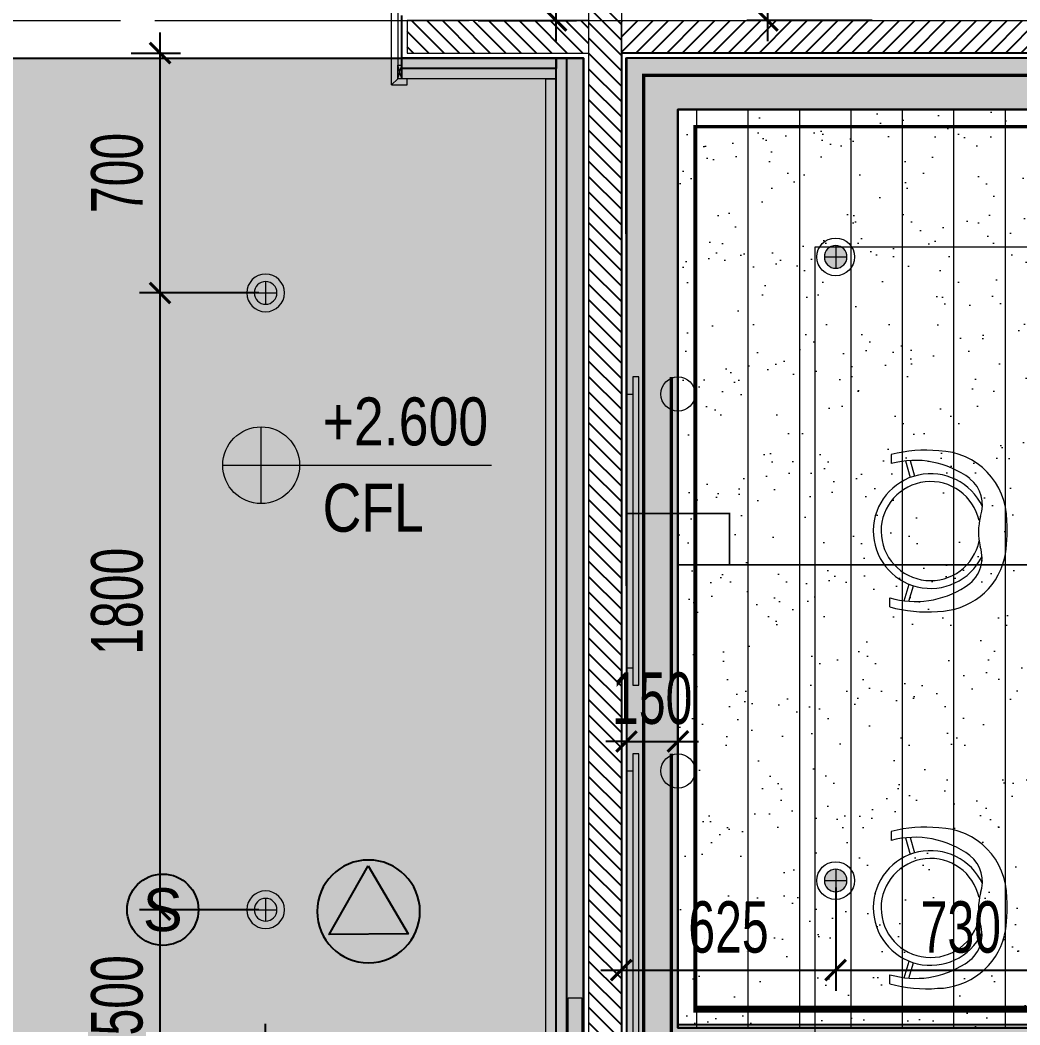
# Model space of a CAD drawing. Header units: millimetres. Extents: x -343543 to 400519, y -115663 to 104219.
# Drawn here: x -238723 to -235807, y 11769 to 14701 of the extents above; entities that cross this region are included whole.
import ezdxf
from ezdxf.enums import TextEntityAlignment as Align
from ezdxf.xclip import XClip

# ---------------------------------------------------------------- set-up
doc = ezdxf.new("R2010")
doc.units = ezdxf.units.MM
doc.header["$XCLIPFRAME"] = 0
for name, pattern in [("$0$02'TUONG Xay$0$HIDDEN", [0.375, 0.25, -0.125]), ('ACAD_ISO07W100', [3, 0, -3]), ('HIDDEN2', [0.1875, 0.125, -0.0625]), ('XREF MAT BANG TUONG XAY$0$CENTER', [50.8, 31.75, -6.35, 6.35, -6.35])]:
    doc.linetypes.add(name, pattern=pattern)
doc.layers.get('0').update_dxf_attribs({"color": 231, "lineweight": 0})
doc.layers.get('DefPoints').update_dxf_attribs({"color": 191})
doc.layers.add('A-BaoChay', color=4, linetype='Continuous', lineweight=25, true_color=0x00ffff)
doc.layers.add('fix lightting red', color=1, linetype='Continuous', lineweight=5, true_color=0xff0000)
for name, color, linetype, lineweight in [('A-CLNG', 157, 'Continuous', 25), ('A-FLOR-PRTN', 161, 'Continuous', 9), ('A-PATT', 252, 'Continuous', 9), ('A-SYMBOLS', 10, 'Continuous', 13), ('fix lighting', 2, 'Continuous', 5), ('SME-E-LTG-DIM', 55, 'Continuous', 18), ('XREF MAT BANG TUONG XAY$0$$0$A-WALL-INT', 8, 'Continuous', 9), ('XREF MAT BANG TUONG XAY$0$A-GRID', 8, 'XREF MAT BANG TUONG XAY$0$CENTER', 15), ('XREF MAT BANG TUONG XAY$0$A-WALL-INT', 8, 'Continuous', 9)]:
    doc.layers.add(name, color=color, linetype=linetype, lineweight=lineweight)
for name, color, linetype in [('A-TEXT', 255, 'Continuous'), ('EL - BLOCK - PA', 2, 'Continuous'), ('INNO-GIOTHAI', 20, 'Continuous'), ('XREF MAT BANG TUONG XAY$0$A-FNSH', 8, 'Continuous'), ('XREF MAT BANG TUONG XAY$0$A-FURN', 8, 'Continuous'), ('XREF MAT BANG TUONG XAY$0$A-PATT', 8, 'Continuous')]:
    doc.layers.add(name, color=color, linetype=linetype)
doc.styles.add('LHP', font='arial.ttf')
doc.styles.add('SM-DIMTEXT', font='SME.shx', dxfattribs={"width": 0.7})
doc.styles.add('VTK _ Arial_2.5 mm', font='arial.ttf', dxfattribs={"width": 0.8, "height": 2.5})
doc.dimstyles.new('SDIM-100', dxfattribs={"dimscale": 100, "dimtxt": 2, "dimasz": 0.6, "dimexe": 0.6, "dimexo": 0.2, "dimgap": 0.5, "dimtad": 1, "dimdec": 0, "dimzin": 12, "dimtxsty": 'SM-DIMTEXT', "dimblk": 'ARCHTICK', "dimblk1": 'ARCHTICK', "dimblk2": 'ARCHTICK', "dimcen": 0.12, "dimdle": 0.6, "dimclrd": 7, "dimclre": 8, "dimadec": 0, "dimazin": 3, "dimtfac": 2, "dimtix": 1, "dimtmove": 1, "dimatfit": 3, "dimfxl": 1, "dimtzin": 0, "dimarcsym": 1})
pattern_1 = [(90, (-254149.02, 11710), (-150, 9e-15), [])]

# ---------------------------------------------------------------- blocks, each defined once
blk = doc.blocks.new('*U218')
at = {"layer": 'XREF MAT BANG TUONG XAY$0$A-PATT'}
h = blk.add_hatch(dxfattribs=at)
h.set_pattern_fill('ANSI31', color=8, scale=10)
h.set_pattern_definition([(45, (40766.8, -11178.564), (-22.45064, 22.45064), [])])
h.paths.add_polyline_path([(-38.7, 47.5), (5281.3, 47.5), (5281.3, -47.5), (-38.7, -47.5)])
at = {"layer": 'XREF MAT BANG TUONG XAY$0$A-WALL-INT', "color": 8}
blk.add_lwpolyline([(-38.7, 47.5), (5281.3, 47.5), (5281.3, -47.5), (-38.7, -47.5)], close=True, dxfattribs=at)
blk = doc.blocks.new('*U289')
at = {"layer": 'XREF MAT BANG TUONG XAY$0$A-PATT'}
h = blk.add_hatch(dxfattribs=at)
h.set_pattern_fill('ANSI31', color=8, scale=10)
h.set_pattern_definition([(45, (35976.79, -11178.564), (-22.45064, 22.45064), [])])
h.paths.add_polyline_path([(-38.7, 47.5), (491.3, 47.5), (491.3, -47.5), (-38.7, -47.5)])
at = {"layer": 'XREF MAT BANG TUONG XAY$0$A-WALL-INT', "color": 8}
blk.add_lwpolyline([(-38.7, 47.5), (491.3, 47.5), (491.3, -47.5), (-38.7, -47.5)], close=True, dxfattribs=at)
blk = doc.blocks.new('*U279')
at = {"layer": 'XREF MAT BANG TUONG XAY$0$A-PATT'}
h = blk.add_hatch(dxfattribs=at)
h.set_pattern_fill('ANSI31', color=8, scale=10)
h.set_pattern_definition([(45, (43311.79, -11178.564), (-22.45064, 22.45064), [])])
h.paths.add_polyline_path([(-38.7, 47.5), (7826.3, 47.5), (7826.3, -47.5), (-38.7, -47.5)])
at = {"layer": 'XREF MAT BANG TUONG XAY$0$A-WALL-INT', "color": 8}
blk.add_lwpolyline([(-38.7, 47.5), (7826.3, 47.5), (7826.3, -47.5), (-38.7, -47.5)], close=True, dxfattribs=at)
blk = doc.blocks.new('XREF MAT BANG TUONG XAY$0$00.xref_IKIGAI_Truc')
at = {"layer": 'XREF MAT BANG TUONG XAY$0$A-GRID', "color": 8, "ltscale": 20}
blk.add_lwpolyline([(-2907.5, 14700), (42750, 14700)], dxfattribs=at)
blk = doc.blocks.new('XREF MAT BANG TUONG XAY$0$xref_IKIGAI_Cot')
at = {"layer": 'XREF MAT BANG TUONG XAY$0$A-GRID', "color": 8, "ltscale": 20}
blk.add_lwpolyline([(-2907.5, 14700), (42750, 14700)], dxfattribs=at)
blk = doc.blocks.new('XREF MAT BANG NOI THAT$0$01.Xref _MB T1$0$YLD.Studio-03-10')
at = {"color": 8}
for p, q in [((-114.9, 223.3), (-115.2, 197)), ((-59.8, 205.9), (-46.6, 160.6)), ((-73.7, 204.8), (-59.6, 156.3)), ((-77.6, -203.4), (-62.6, -155.1)), ((-63.7, -204.8), (-49.7, -159.7)), ((-119.2, -221.1), (-118.9, -194.8))]:
    blk.add_line(p, q, dxfattribs=at)
for centre, radius, start, end in [((-15.8, -157.2), 393.2, 84.149, 104.6003), ((-45.4, -60.7), 267, 53.1466, 105.1604), ((18.3, 30), 204.1, 359.8671, 88.3418), ((0, 0), 167.3, 25.2374, 333.6757), ((53.4, 76.5), 98, 339.9252, 51.2235), ((0, 0), 144.5, 12.1358, 348.5505), ((320.2, -3), 180.7, 165.2751, 193.6379), ((-230.1, 2.2), 453.3, 349.5837, 3.4619), ((51.9, -77.5), 98, 299.7276, 18.9878), ((17.8, -30.4), 204.1, 270.5713, 345.9889), ((-44.2, 60.7), 266.2, 253.7114, 302.9528), ((-12.8, 157.4), 393.2, 254.3128, 274.764)]:
    blk.add_arc(centre, radius, start, end, dxfattribs=at)
blk = doc.blocks.new('XREF MAT BANG NOI THAT')
at = {"color": 8}
for points in [[(30945, 11510), (31495, 11510), (31495, 14285), (31190, 14285), (31190, 14590), (25897.5, 14590), (25900, 11509.6), (26450, 11510), (26450, 14040), (30945, 14040)], [(25936, 13660), (25918, 13660), (25918, 12760), (25936, 12760)], [(25900, 12810), (25900, 13610), (25918, 13610), (25918, 12810)], [(25936, 12560), (25918, 12560), (25918, 11660), (25936, 11660)], [(25900, 11710), (25900, 12510), (25918, 12510), (25918, 11710)]]:
    blk.add_lwpolyline(points, close=True, dxfattribs=at)
for centre in [(26050, 13610), (26050, 12510)]:
    blk.add_circle(centre, 50, dxfattribs=at)
for p in [(26787, 13210), (26787, 12110)]:
    blk.add_blockref('XREF MAT BANG NOI THAT$0$01.Xref _MB T1$0$YLD.Studio-03-10', p, dxfattribs=at)
blk = doc.blocks.new('01.Xref _MB T1')
at = {"layer": 'XREF MAT BANG TUONG XAY$0$$0$A-WALL-INT', "color": 8}
for points in [[(25232.99202, 14530), (25214.99202, 14512), (25214.99205, 14933.00002), (25232.99205, 14915.00002)], [(25244.99202, 14530), (25232.99202, 14530), (25232.99202, 14570), (25244.99202, 14570)], [(25244.99202, 14530), (25244.99202, 14560), (25695.00147, 14560), (25695.00147, 14530)], [(25259.99202, 14512), (25259.99202, 14530), (25232.99202, 14530), (25214.99202, 14512)], [(25665.00147, 14530), (25695.00147, 14530), (25695.00147, 11274.99999), (25665.00147, 11274.99999)], [(25770.00147, 10797.663), (25730.00147, 10797.663), (25730.00147, 11847.663), (25770.00147, 11847.663)]]:
    blk.add_lwpolyline(points, close=True, dxfattribs=at)
for points in [[(25244.99202, 14530), (25232.99202, 14570)], [(25232.99202, 14530), (25244.99202, 14570)]]:
    blk.add_lwpolyline(points, dxfattribs=at)
at = {"layer": 'XREF MAT BANG TUONG XAY$0$A-FNSH', "color": 8}
blk.add_lwpolyline([(31620.01073, 14715.00011), (31620.00085, 11309.99999), (31494.99193, 11309.99999), (31494.99193, 11385), (30145.00077, 11385), (30145.00077, 11510), (31495.00143, 11510), (31495.00473, 14285), (31190.01068, 14284.99999), (31190.01068, 14590), (25900.03504, 14590), (25900.02556, 11509.99995), (28639.99146, 11509.99995), (28639.99146, 11384.99995), (25900.00142, 11384.99995), (25900.00142, 11314.99999), (25775.00148, 11314.99999), (25775.00136, 14590), (25244.99202, 14590), (25244.99202, 14715.0002)], dxfattribs=at)
at = {"layer": 'XREF MAT BANG TUONG XAY$0$A-FURN', "color": 8}
for points in [[(25695.00147, 14560), (25244.99202, 14560), (25244.99202, 14590), (25695.00147, 14590)], [(25725.00147, 11274.99999), (25695.00147, 11274.99999), (25695.00147, 14590), (25725.00147, 14590)]]:
    blk.add_lwpolyline(points, close=True, dxfattribs=at)
at = {"color": 8}
blk.add_blockref('XREF MAT BANG TUONG XAY$0$00.xref_IKIGAI_Truc', (0.00011, 0), dxfattribs=at)
ref = blk.add_blockref('XREF MAT BANG TUONG XAY$0$xref_IKIGAI_Cot', (-0.00927, -0.00001), dxfattribs=at)
XClip(ref).set_block_clipping_path([(-1610.3425959283, -2225.6693134198), (41829.1295208634, 21555.8819575264)])
at = {"layer": 'XREF MAT BANG TUONG XAY$0$A-FURN', "color": 8}
for name, p, rotation in [('*U279', (25837.49193, 11363.6983), 90.00000000000001), ('*U218', (31166.30289, 14652.5), 180)]:
    blk.add_blockref(name, p, dxfattribs=dict(at, rotation=rotation))
at = {"layer": 'XREF MAT BANG TUONG XAY$0$A-FURN', "color": 8, "xscale": -1, "rotation": 180}
blk.add_blockref('*U289', (25298.69033, 14652.49999), dxfattribs=at)
at = {"layer": 'A-PATT', "color": 8}
blk.add_blockref('XREF MAT BANG NOI THAT', (0, 0), dxfattribs=at)
blk = doc.blocks.new('DenSanTuongT1Ikigai')
at = {"layer": 'fix lightting red', "color": 1, "linetype": "$0$02'TUONG Xay$0$HIDDEN", "ltscale": 500, "true_color": 0xff0000, "const_width": 10}
for points in [[(31190, 14540), (25950, 14540), (25950, 11509.6)], [(31190, 14540), (25950, 14540), (25950, 11509.6)], [(26030.9, 13660), (26030.9, 12760)], [(26030.9, 12560), (26030.9, 11660)]]:
    blk.add_lwpolyline(points, dxfattribs=at)
blk = doc.blocks.new('_ArchTick')
at = {"color": 0, "linetype": 'ByBlock', "const_width": 0.15}
blk.add_lwpolyline([(-0.5, -0.5), (0.5, 0.5)], dxfattribs=at)
blk = doc.blocks.new('*D1147')
at = {"layer": 'DefPoints', "color": 0, "transparency": 16777216}
for p in [(-238314.5, 12105), (-238006.5, 12105), (-238006.5, 11605)]:
    blk.add_point(p, dxfattribs=at)
at = {"layer": 'SME-E-LTG-DIM', "color": 7, "lineweight": -2, "transparency": 16777216}
blk.add_line((-238314.5, 11545), (-238314.5, 12165), dxfattribs=at)
at = {"layer": 'SME-E-LTG-DIM', "color": 8, "lineweight": -2, "transparency": 16777216}
for p, q in [((-238026.5, 12105), (-238374.5, 12105)), ((-238026.5, 11605), (-238374.5, 11605))]:
    blk.add_line(p, q, dxfattribs=at)
at = {"layer": 'SME-E-LTG-DIM', "color": 7, "lineweight": -2, "transparency": 16777216, "xscale": 60, "yscale": 60, "zscale": 60}
for p, rotation in [((-238314.5, 12105), 90), ((-238314.5, 11605), 270)]:
    blk.add_blockref('_ArchTick', p, dxfattribs=dict(at, rotation=rotation))
at = {"layer": 'SME-E-LTG-DIM', "color": 0, "transparency": 16777216, "insert": (-238439.5, 11855), "char_height": 150, "attachment_point": 5, "rotation": 90, "style": 'SM-DIMTEXT'}
blk.add_mtext('500', dxfattribs=at)
blk = doc.blocks.new('*D1148')
at = {"layer": 'DefPoints', "color": 0, "transparency": 16777216}
for p in [(-238314.5, 13905), (-238006.5, 13905), (-238006.5, 12105)]:
    blk.add_point(p, dxfattribs=at)
at = {"layer": 'SME-E-LTG-DIM', "color": 7, "lineweight": -2, "transparency": 16777216}
blk.add_line((-238314.5, 12045), (-238314.5, 13965), dxfattribs=at)
at = {"layer": 'SME-E-LTG-DIM', "color": 8, "lineweight": -2, "transparency": 16777216}
for p, q in [((-238026.5, 13905), (-238374.5, 13905)), ((-238026.5, 12105), (-238374.5, 12105))]:
    blk.add_line(p, q, dxfattribs=at)
at = {"layer": 'SME-E-LTG-DIM', "color": 7, "lineweight": -2, "transparency": 16777216, "xscale": 60, "yscale": 60, "zscale": 60}
for p, rotation in [((-238314.5, 13905), 90), ((-238314.5, 12105), 270)]:
    blk.add_blockref('_ArchTick', p, dxfattribs=dict(at, rotation=rotation))
at = {"layer": 'SME-E-LTG-DIM', "color": 0, "transparency": 16777216, "insert": (-238439.5, 13005), "char_height": 150, "attachment_point": 5, "rotation": 90, "style": 'SM-DIMTEXT'}
blk.add_mtext('1800', dxfattribs=at)
blk = doc.blocks.new('*D1149')
at = {"layer": 'DefPoints', "color": 0, "transparency": 16777216}
for p in [(-238419, 14605), (-238314.5, 14605), (-238006.5, 13905)]:
    blk.add_point(p, dxfattribs=at)
at = {"layer": 'SME-E-LTG-DIM', "color": 7, "lineweight": -2, "transparency": 16777216}
blk.add_line((-238314.5, 13845), (-238314.5, 14665), dxfattribs=at)
at = {"layer": 'SME-E-LTG-DIM', "color": 8, "lineweight": -2, "transparency": 16777216}
for p, q in [((-238399, 14605), (-238254.5, 14605)), ((-238026.5, 13905), (-238374.5, 13905))]:
    blk.add_line(p, q, dxfattribs=at)
at = {"layer": 'SME-E-LTG-DIM', "color": 7, "lineweight": -2, "transparency": 16777216, "xscale": 60, "yscale": 60, "zscale": 60}
for p, rotation in [((-238314.5, 14605), 90), ((-238314.5, 13905), 270)]:
    blk.add_blockref('_ArchTick', p, dxfattribs=dict(at, rotation=rotation))
at = {"layer": 'SME-E-LTG-DIM', "color": 0, "transparency": 16777216, "insert": (-238439.5, 14255), "char_height": 150, "attachment_point": 5, "rotation": 90, "style": 'SM-DIMTEXT'}
blk.add_mtext('700', dxfattribs=at)
blk = doc.blocks.new('*D1150')
at = {"layer": 'DefPoints', "color": 0, "transparency": 16777216}
for p in [(-237406.5, 15315), (-237159.5, 15315), (-237406.5, 14700)]:
    blk.add_point(p, dxfattribs=at)
at = {"layer": 'SME-E-LTG-DIM', "color": 7, "lineweight": -2, "transparency": 16777216}
blk.add_line((-237159.5, 14640), (-237159.5, 15375), dxfattribs=at)
at = {"layer": 'SME-E-LTG-DIM', "color": 8, "lineweight": -2, "transparency": 16777216}
for p, q in [((-237386.5, 15315), (-237099.5, 15315)), ((-237386.5, 14700), (-237099.5, 14700))]:
    blk.add_line(p, q, dxfattribs=at)
at = {"layer": 'SME-E-LTG-DIM', "color": 7, "lineweight": -2, "transparency": 16777216, "xscale": 60, "yscale": 60, "zscale": 60}
for p, rotation in [((-237159.5, 15315), 90), ((-237159.5, 14700), 270)]:
    blk.add_blockref('_ArchTick', p, dxfattribs=dict(at, rotation=rotation))
at = {"layer": 'SME-E-LTG-DIM', "color": 0, "transparency": 16777216, "insert": (-237284.5, 15007.5), "char_height": 150, "attachment_point": 5, "rotation": 90, "style": 'SM-DIMTEXT'}
blk.add_mtext('615', dxfattribs=at)
blk = doc.blocks.new('*D1206')
at = {"layer": 'DefPoints', "color": 0, "transparency": 16777216}
for p in [(-236217.6, 15345), (-236543.1, 14700), (-236217.6, 14700)]:
    blk.add_point(p, dxfattribs=at)
at = {"layer": 'SME-E-LTG-DIM', "color": 7, "lineweight": -2, "transparency": 16777216}
blk.add_line((-236543.1, 15405), (-236543.1, 14640), dxfattribs=at)
at = {"layer": 'SME-E-LTG-DIM', "color": 8, "lineweight": -2, "transparency": 16777216}
for p, q in [((-236237.6, 15345), (-236603.1, 15345)), ((-236237.6, 14700), (-236603.1, 14700))]:
    blk.add_line(p, q, dxfattribs=at)
at = {"layer": 'SME-E-LTG-DIM', "color": 7, "lineweight": -2, "transparency": 16777216, "xscale": 60, "yscale": 60, "zscale": 60}
for p, rotation in [((-236543.1, 15345), 90), ((-236543.1, 14700), 270)]:
    blk.add_blockref('_ArchTick', p, dxfattribs=dict(at, rotation=rotation))
at = {"layer": 'SME-E-LTG-DIM', "color": 0, "transparency": 16777216, "insert": (-236668.1, 15022.5), "char_height": 150, "attachment_point": 5, "rotation": 90, "style": 'SM-DIMTEXT'}
blk.add_mtext('645', dxfattribs=at)
blk = doc.blocks.new('*D1207')
at = {"layer": 'DefPoints', "color": 0, "transparency": 16777216}
for p in [(-236954.1, 12700.2), (-236804.1, 12700.2), (-236804.1, 12596.2)]:
    blk.add_point(p, dxfattribs=at)
at = {"layer": 'SME-E-LTG-DIM', "color": 8, "lineweight": -2, "transparency": 16777216}
for p, q in [((-236954.1, 12680.2), (-236954.1, 12536.2)), ((-236804.1, 12680.2), (-236804.1, 12536.2))]:
    blk.add_line(p, q, dxfattribs=at)
at = {"layer": 'SME-E-LTG-DIM', "color": 7, "lineweight": -2, "transparency": 16777216}
for p, q in [((-236954.1, 12596.2), (-237014.1, 12596.2)), ((-236954.1, 12596.2), (-236804.1, 12596.2)), ((-236804.1, 12596.2), (-236744.1, 12596.2))]:
    blk.add_line(p, q, dxfattribs=at)
at = {"layer": 'SME-E-LTG-DIM', "color": 7, "lineweight": -2, "transparency": 16777216, "xscale": 60, "yscale": 60, "zscale": 60}
blk.add_blockref('_ArchTick', (-236954.1, 12596.2), dxfattribs=at)
at = {"layer": 'SME-E-LTG-DIM', "color": 7, "lineweight": -2, "transparency": 16777216, "xscale": 60, "yscale": 60, "zscale": 60, "rotation": 180}
blk.add_blockref('_ArchTick', (-236804.1, 12596.2), dxfattribs=at)
at = {"layer": 'SME-E-LTG-DIM', "color": 0, "transparency": 16777216, "insert": (-236879.1, 12721.2), "char_height": 150, "attachment_point": 5, "style": 'SM-DIMTEXT'}
blk.add_mtext('150', dxfattribs=at)
blk = doc.blocks.new('*D1208')
at = {"layer": 'DefPoints', "color": 0, "transparency": 16777216}
for p in [(-236969.1, 12217.5), (-236344, 12190), (-236344, 11928.6)]:
    blk.add_point(p, dxfattribs=at)
at = {"layer": 'SME-E-LTG-DIM', "color": 8, "lineweight": -2, "transparency": 16777216}
for p, q in [((-236969.1, 12197.5), (-236969.1, 11868.6)), ((-236344, 12170), (-236344, 11868.6))]:
    blk.add_line(p, q, dxfattribs=at)
at = {"layer": 'SME-E-LTG-DIM', "color": 7, "lineweight": -2, "transparency": 16777216}
blk.add_line((-237029.1, 11928.6), (-236284, 11928.6), dxfattribs=at)
at = {"layer": 'SME-E-LTG-DIM', "color": 7, "lineweight": -2, "transparency": 16777216, "xscale": 60, "yscale": 60, "zscale": 60, "rotation": 180}
blk.add_blockref('_ArchTick', (-236969.1, 11928.6), dxfattribs=at)
at = {"layer": 'SME-E-LTG-DIM', "color": 7, "lineweight": -2, "transparency": 16777216, "xscale": 60, "yscale": 60, "zscale": 60}
blk.add_blockref('_ArchTick', (-236344, 11928.6), dxfattribs=at)
at = {"layer": 'SME-E-LTG-DIM', "color": 0, "transparency": 16777216, "insert": (-236656.6, 12053.6), "char_height": 150, "attachment_point": 5, "style": 'SM-DIMTEXT'}
blk.add_mtext('625', dxfattribs=at)
blk = doc.blocks.new('*D1209')
at = {"layer": 'DefPoints', "color": 0, "transparency": 16777216}
for p in [(-235614, 12500), (-236344, 12190), (-235614, 11928.6)]:
    blk.add_point(p, dxfattribs=at)
at = {"layer": 'SME-E-LTG-DIM', "color": 8, "lineweight": -2, "transparency": 16777216}
for p, q in [((-235614, 12480), (-235614, 11868.6)), ((-236344, 12170), (-236344, 11868.6))]:
    blk.add_line(p, q, dxfattribs=at)
at = {"layer": 'SME-E-LTG-DIM', "color": 7, "lineweight": -2, "transparency": 16777216}
blk.add_line((-236404, 11928.6), (-235554, 11928.6), dxfattribs=at)
at = {"layer": 'SME-E-LTG-DIM', "color": 7, "lineweight": -2, "transparency": 16777216, "xscale": 60, "yscale": 60, "zscale": 60, "rotation": 180}
blk.add_blockref('_ArchTick', (-236344, 11928.6), dxfattribs=at)
at = {"layer": 'SME-E-LTG-DIM', "color": 7, "lineweight": -2, "transparency": 16777216, "xscale": 60, "yscale": 60, "zscale": 60}
blk.add_blockref('_ArchTick', (-235614, 11928.6), dxfattribs=at)
at = {"layer": 'SME-E-LTG-DIM', "color": 0, "transparency": 16777216, "insert": (-235979, 12053.6), "char_height": 150, "attachment_point": 5, "style": 'SM-DIMTEXT'}
blk.add_mtext('730', dxfattribs=at)
blk = doc.blocks.new('C-SPEAKER')
at = {"color": 0, "ltscale": 3}
blk.add_lwpolyline([(0, 88.9), (-77, -44.4), (77, -44.4)], close=True, dxfattribs=at)
blk.add_circle((0, 0), 100, dxfattribs=at)
blk = doc.blocks.new('A$C1bd1283e')
at = {"color": 0, "linetype": 'ByBlock'}
for p, q in [((-11.7, -11.7), (11.7, 11.7)), ((-11.7, 11.7), (11.7, -11.7))]:
    blk.add_line(p, q, dxfattribs=at)
for radius, start, end in [(27.5, 135, 315), (27.5, 315, 135), (16.5, 315, 135), (16.5, 135, 315)]:
    blk.add_arc((0, 0), radius, start, end, dxfattribs=at)
blk = doc.blocks.new('XR-TRAN_SANH$0$A$C896e62ca')
at = {"layer": 'A-PATT', "true_color": 0x848484}
h = blk.add_hatch(color=252, dxfattribs=at)
h.dxf.hatch_style = 1
edge = h.paths.add_edge_path()
edge.add_arc((0, 0), 33, 0, 360)
at = {"color": 0, "linetype": 'ByBlock'}
for p, q in [((0, 33), (0, -33)), ((33, 0), (-33, 0))]:
    blk.add_line(p, q, dxfattribs=at)
blk.add_circle((0, 0), 33, dxfattribs=at)
for start, end in [(90, 270), (270, 90)]:
    blk.add_arc((0, 0), 55, start, end, dxfattribs=at)
blk = doc.blocks.new('dau bao khoi')
blk.add_circle((0, 0), 104)
at = {"layer": 'A-TEXT', "ltscale": 5, "style": 'LHP'}
blk.add_text('S', height=125, dxfattribs=at).set_placement((0, 0), align=Align.MIDDLE_CENTER)
blk = doc.blocks.new('CUA GIO HOI')
at = {"linetype": 'Continuous'}
for p, q in [((-83.3, 104.2), (-83.3, -104.2)), ((-41.7, 104.2), (-41.7, -104.2)), ((0, 104.2), (0, -104.2)), ((41.7, 104.2), (41.7, -104.2)), ((83.3, 104.2), (83.3, -104.2)), ((104.2, 83.3), (-104.2, 83.3)), ((104.2, 41.7), (-104.2, 41.7)), ((104.2, 0), (-104.2, 0)), ((104.2, -41.7), (-104.2, -41.7)), ((104.2, -83.3), (-104.2, -83.3))]:
    blk.add_line(p, q, dxfattribs=at)
at = {"flags": 128}
for points in [[(0, 166.7), (0, -166.7)], [(166.7, 0), (-166.7, 0)]]:
    blk.add_lwpolyline(points, dxfattribs=at)
for points in [[(125, 125), (-125, 125), (-125, -125), (125, -125)], [(104.2, 104.2), (-104.2, 104.2), (-104.2, -104.2), (104.2, -104.2)]]:
    blk.add_lwpolyline(points, close=True, dxfattribs=at)
blk = doc.blocks.new('*U1475')
blk.add_line((-2, 0), (12, 0))
blk.add_lwpolyline([(0, -2), (0, 2)])
at = {"layer": 'A-SYMBOLS'}
blk.add_circle((0, 0), 2, dxfattribs=at)
at = {"color": 7, "style": 'VTK _ Arial_2.5 mm', "width": 0.8, "flags": 4}
blk.add_attdef('FINISHFLOORLEVEL', text='', height=2.5, dxfattribs=at).set_placement((3.2, 3.532), align=Align.TOP_LEFT)
blk.add_attdef('NAMEOFLEVEL', (3.2, -3.468), '', height=2.5, dxfattribs=at)

msp = doc.modelspace()

# ---------------------------------------------------------------- block references
at = {"layer": 'A-SYMBOLS'}
msp.add_blockref('01.Xref _MB T1', (-262854, 0), dxfattribs=at)

# ---------------------------------------------------------------- next in the draw order: hatches: boundary and pattern name
at = {"layer": 'A-PATT'}
h = msp.add_hatch(dxfattribs=at)
h.set_pattern_fill('DOTS', color=256, scale=25)
h.set_pattern_definition([(0, (-262854.025, -1e-05), (19.84375, 39.6875), [0, -39.6875])])
h.paths.add_polyline_path([(-238934, 14590), (-237079, 14590), (-237079, 9620), (-238934, 9620)])
h = msp.add_hatch(dxfattribs=at)
h.set_pattern_fill('ZIGZAG', color=256, scale=10)
h.set_pattern_definition([(0, (-262854.025, -1e-05), (31.75, 31.75), [31.75, -31.75]), (90, (-262822.275, -1e-05), (-31.75, 31.75), [31.75, -31.75])])
h.paths.add_polyline_path([(-231664, 14590), (-236954, 14590), (-236954.1, 11609.8), (-231359.1, 11609.8), (-231359, 14285), (-231509, 14285), (-231509.1, 11759.8), (-236804.1, 11759.8), (-236804, 14440), (-231664, 14440)])
h = msp.add_hatch(dxfattribs=at)
h.set_pattern_fill('_USER', color=256, scale=150, angle=90, pattern_type=0)
h.set_pattern_definition(pattern_1)
h.paths.add_polyline_path([(-231664, 14440), (-236804, 14440), (-236804.1, 11769.8), (-231509.1, 11769.8), (-231509, 14285), (-231664, 14285)])
h = msp.add_hatch(dxfattribs=at)
h.set_pattern_fill('AR-SAND', color=256, scale=5)
h.set_pattern_definition([(37.5, (-254149.02, 11710), (-8.0002, 244.7066), [0, -193.04, 0, -215.9, 0, -206.375]), (7.5, (-254149.02, 11710), (224.7616, 358.4126), [0, -104.14, 0, -173.99, 0, -66.675]), (327.5, (-254305.23, 11710), (395.4962, 0.7186), [0, -63.5, 0, -228.6, 0, -298.45]), (317.5, (-254305.23, 11710), (381.778, 111.4647), [0, -31.75, 0, -149.86, 0, -171.45])])
h.paths.add_polyline_path([(-231664, 14440), (-236804, 14440), (-236804.1, 11769.8), (-231509.1, 11769.8), (-231509, 14285), (-231664, 14285)])
h = msp.add_hatch(dxfattribs=at)
h.set_pattern_fill('_USER', color=256, scale=150, angle=90, pattern_type=0)
h.set_pattern_definition(pattern_1)
h.paths.add_polyline_path([(-231664, 14440), (-236804, 14440), (-236804.1, 11759.8), (-231509.1, 11759.8), (-231509, 14285), (-231664, 14285)])
h = msp.add_hatch(dxfattribs=at)
h.set_pattern_fill('AR-SAND', color=256, scale=5)
h.set_pattern_definition([(37.5, (-262854.02, -1e-05), (-8.0002, 244.7066), [0, -193.04, 0, -215.9, 0, -206.375]), (7.5, (-262854.02, -1e-05), (224.7616, 358.4126), [0, -104.14, 0, -173.99, 0, -66.675]), (327.5, (-263010.23, -1e-05), (395.4962, 0.7186), [0, -63.5, 0, -228.6, 0, -298.45]), (317.5, (-263010.23, -1e-05), (381.7782, 111.4647), [0, -31.75, 0, -149.86, 0, -171.45])])
h.paths.add_polyline_path([(-231664, 14440), (-236804, 14440), (-236804.1, 11759.8), (-231509.1, 11759.8), (-231509, 14285), (-231664, 14285)])

# ---------------------------------------------------------------- next in the draw order: linework, layer by layer
at = {"layer": 'A-CLNG', "color": 251}
for points in [[(-231649, 14605), (-236969, 14605), (-236969.1, 11594.8), (-231344.1, 11594.8), (-231344, 14300), (-231649, 14300)], [(-231649, 14605), (-236969, 14605), (-236969.1, 11594.8), (-231344.1, 11594.8), (-231344, 14300), (-231649, 14300)], [(-238934, 14590), (-237079, 14590), (-237079, 9620), (-238934, 9620)], [(-231664, 14590), (-236954, 14590), (-236954.1, 11609.8), (-231359.1, 11609.8), (-231359, 14285), (-231509, 14285), (-231509.1, 11759.8), (-236804.1, 11759.8), (-236804, 14440), (-231664, 14440)], [(-231664, 14440), (-236804, 14440), (-236804.1, 11769.8), (-231509.1, 11769.8), (-231509, 14285), (-231664, 14285)], [(-231664, 14440), (-236804, 14440), (-236804.1, 11759.8), (-231509.1, 11759.8), (-231509, 14285), (-231664, 14285)]]:
    msp.add_lwpolyline(points, close=True, dxfattribs=at)
at = {"layer": 'A-CLNG', "color": 251, "linetype": 'ACAD_ISO07W100', "ltscale": 0.01, "const_width": 5}
for points in [[(-236954, 13261.5), (-236654, 13261.5), (-236654, 13111.5)], [(-236954, 13261.5), (-236654, 13261.5), (-236654, 13111.5)], [(-236804, 13211.5), (-236804, 13111.5), (-236654, 13111.5)], [(-236804, 13211.5), (-236804, 13111.5), (-236654, 13111.5)], [(-231509, 13211.5), (-231509, 13111.5), (-236654, 13111.5)], [(-231509, 13211.5), (-231509, 13111.5), (-236654, 13111.5)]]:
    msp.add_lwpolyline(points, dxfattribs=at)
at = {"layer": 'fix lighting', "color": 1, "linetype": 'HIDDEN2', "true_color": 0xff0000, "const_width": 10}
for points in [[(-231714, 14390), (-236754, 14390), (-236754.1, 11819.8), (-231559.1, 11819.8), (-231559, 14235), (-231714, 14235)], [(-231714, 14390), (-236754, 14390), (-236754.1, 11809.8), (-231559.1, 11809.8), (-231559, 14235), (-231714, 14235)]]:
    msp.add_lwpolyline(points, close=True, dxfattribs=at)

# ---------------------------------------------------------------- next in the draw order: block references
at = {"layer": 'A-BaoChay', "color": 1}
msp.add_blockref('dau bao khoi', (-238306.5, 12105), dxfattribs=at)
at = {"layer": 'EL - BLOCK - PA', "linetype": 'ByBlock', "xscale": -1.5, "yscale": 1.5, "zscale": 1.5, "rotation": 0.3584313773466707}
msp.add_blockref('C-SPEAKER', (-237706.5, 12100, 0), dxfattribs=at)
at = {"layer": 'fix lighting', "xscale": -1}
for p in [(-236344, 14010), (-236344, 14010), (-236344, 12190), (-236344, 12190)]:
    msp.add_blockref('XR-TRAN_SANH$0$A$C896e62ca', p, dxfattribs=at)
at = {"layer": 'fix lighting', "xscale": 2, "yscale": 2, "zscale": 2, "rotation": 315}
for p in [(-238006.5, 13905), (-238006.5, 12105)]:
    msp.add_blockref('A$C1bd1283e', p, dxfattribs=at)
at = {"layer": 'INNO-GIOTHAI', "xscale": -1, "rotation": 180}
msp.add_blockref('CUA GIO HOI', (-238006.5, 11605), dxfattribs=at)

# ---------------------------------------------------------------- next in the draw order: block references
at = {"layer": 'A-FLOR-PRTN'}
msp.add_blockref('DenSanTuongT1Ikigai', (-262854, 0), dxfattribs=at)

# ---------------------------------------------------------------- next in the draw order: block references
at = {"layer": 'A-SYMBOLS'}
ref = msp.add_blockref('*U1475', (-238019.6, 13402.2), dxfattribs=dict(at, xscale=56, yscale=56, zscale=56))
ref.add_attrib('FINISHFLOORLEVEL', '+2.600', dxfattribs={"layer": '0', "color": 7, "height": 140, "style": 'VTK _ Arial_2.5 mm', "width": 0.8}).set_placement((-237840.4, 13600), align=Align.TOP_LEFT)
ref.add_attrib('NAMEOFLEVEL', 'CFL', (-237840.4, 13208), dxfattribs={"layer": '0', "color": 7, "height": 140, "style": 'VTK _ Arial_2.5 mm', "width": 0.8})

# ---------------------------------------------------------------- next in the draw order: dimensions: what is measured, and where the dimension line sits
at = {"layer": 'SME-E-LTG-DIM'}
for base, p1, p2, picture, middle in [((-236543.1, 14700), (-236217.6, 15345), (-236217.6, 14700), '*D1206', (-236668.1, 15022.5)), ((-237159.5, 15315), (-237406.5, 14700), (-237406.5, 15315), '*D1150', (-237284.5, 15007.5)), ((-238314.5, 14605), (-238006.5, 13905), (-238419, 14605), '*D1149', (-238439.5, 14255)), ((-238314.5, 13905), (-238006.5, 12105), (-238006.5, 13905), '*D1148', (-238439.5, 13005)), ((-238314.5, 12105), (-238006.5, 11605), (-238006.5, 12105), '*D1147', (-238439.5, 11855))]:
    dim = msp.add_linear_dim(base=base, p1=p1, p2=p2, angle=90, dimstyle='SDIM-100', override={"dimtxt": 1.5, "dimtfill": 0}, dxfattribs=at)
    dim.commit()
    dim.dimension.update_dxf_attribs({"geometry": picture, "text_midpoint": middle})
for base, p1, p2, picture, middle in [((-236804.1, 12596.2), (-236954.1, 12700.2), (-236804.1, 12700.2), '*D1207', (-236879.1, 12721.2)), ((-235614, 11928.6), (-236344, 12190), (-235614, 12500), '*D1209', (-235979, 12053.6)), ((-236344, 11928.6), (-236969.1, 12217.5), (-236344, 12190), '*D1208', (-236656.6, 12053.6))]:
    dim = msp.add_linear_dim(base=base, p1=p1, p2=p2, dimstyle='SDIM-100', override={"dimtxt": 1.5, "dimtfill": 0}, dxfattribs=at)
    dim.commit()
    dim.dimension.update_dxf_attribs({"geometry": picture, "text_midpoint": middle})

doc.saveas('drawing.dxf')
